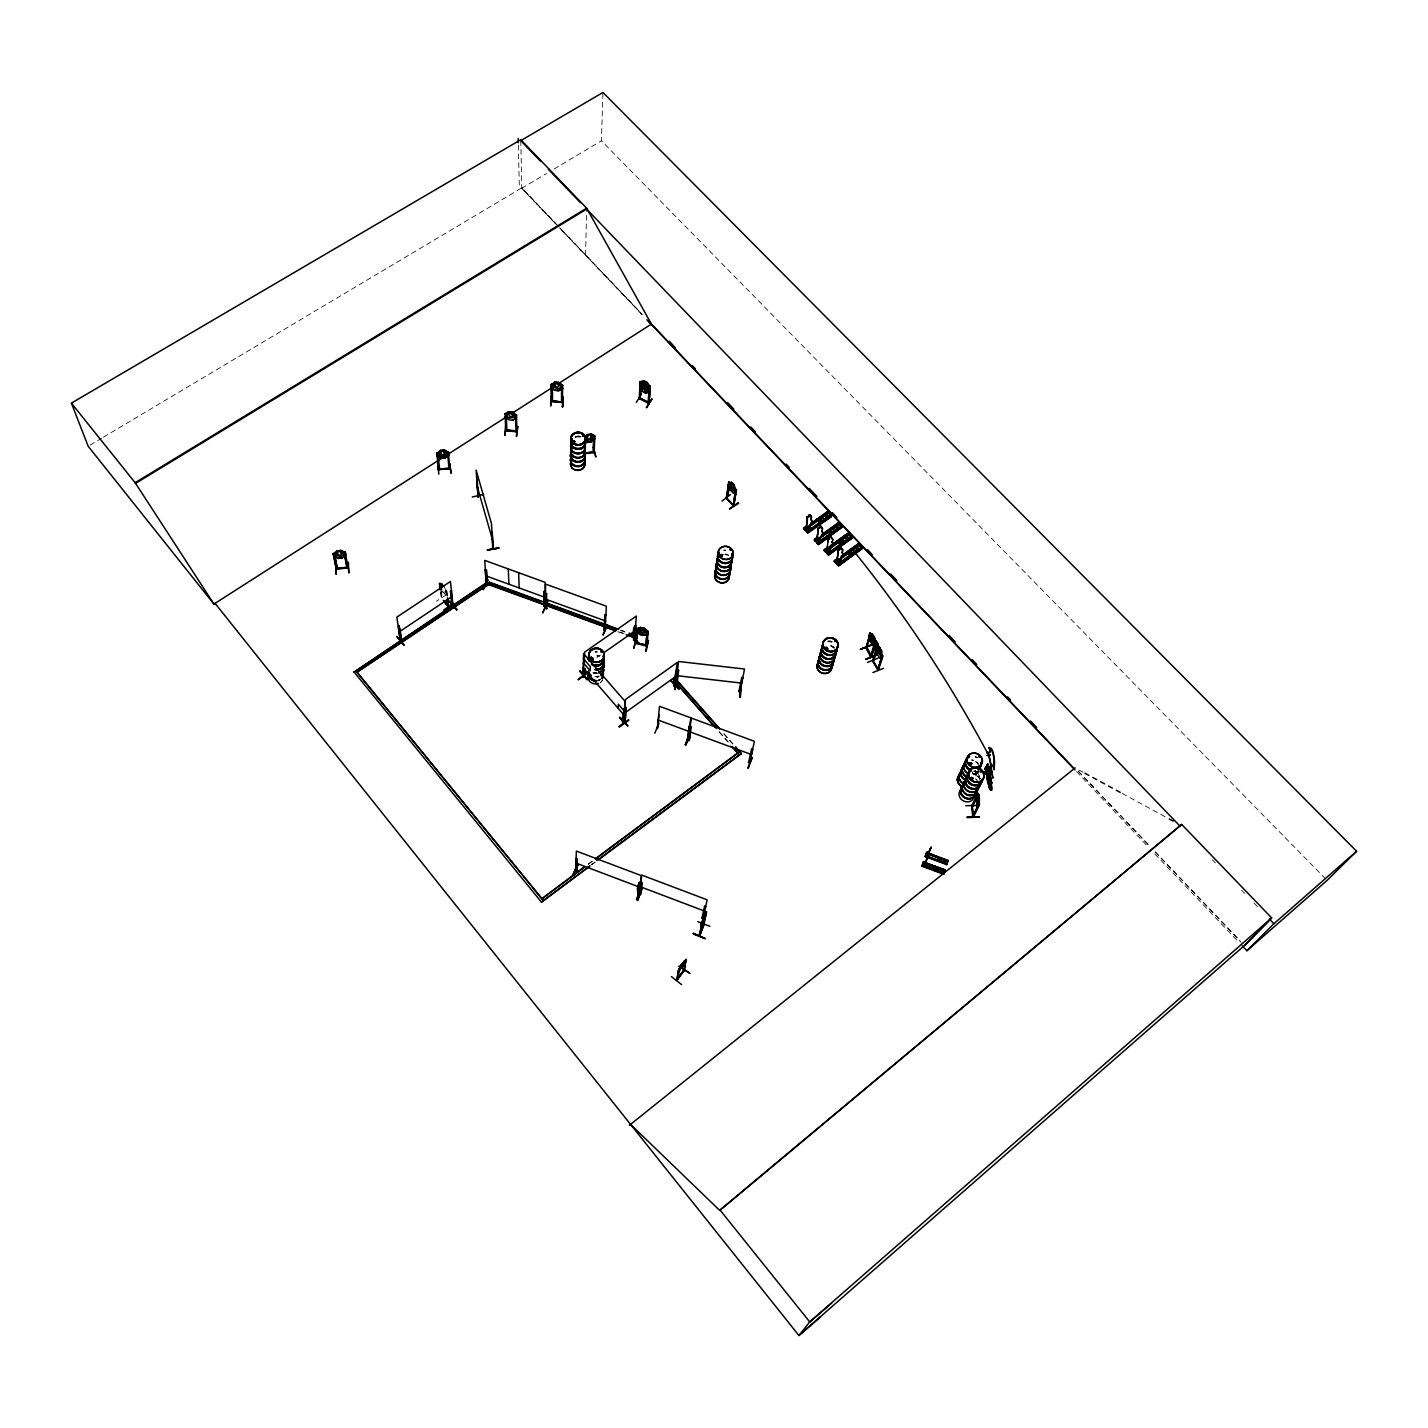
<?xml version="1.0" encoding="UTF-8"?>
<svg xmlns="http://www.w3.org/2000/svg" width="1428" height="1428" viewBox="0 0 1428 1428"><rect width="100%" height="100%" fill="white"/><g stroke="black" fill="none" stroke-linecap="round" stroke-linejoin="round"><path stroke-width="0.75" stroke-dasharray="5 3.75" d="M585.569 255.219L586.622 209.095M1325.559 878.791L601.42 140.783L602.937 92.481M977.627 771.281L977.305 773.137L977.716 771.138M975.752 775.975L977.27 772.798L976.484 774.815M601.706 681.531L602.687 679.942M976.556 772.976L978.073 771.495M600.295 682.834L601.688 681.531M588.247 864.029L593.602 860.049M588.229 864.386L593.584 860.424M591.567 864.547L595.119 861.887M591.549 864.904L595.101 862.262M596.868 657.612L600.51 655.041M447.553 595.94L446.072 591.281M447.214 596.172L447.125 591.674M446.875 591.995L444.09 586.819M444.947 593.923C436.433 587.14 451.551 597.243 444.786 593.887M90.089 445.143L101.531 438.307M103.441 437.164L521.845 187.836L558.259 226.124M558.259 226.499L521.845 188.21L546.478 173.538M554.046 169.022L601.42 140.783M976.752 772.887L973.075 774.387A7.89 7.051 25.4 0 0 977.805 771.673M598.671 680.353L600.438 679.425L598.671 680.371A7.729 6.979 2.2 0 0 600.42 679.425M597.082 673.284L593.048 672.981M593.102 672.749A7.675 6.926 2.2 0 0 597.065 673.213A7.658 6.908 2.2 0 1 593.12 672.749L597.082 673.266A7.693 6.926 2.2 0 1 593.102 672.606A7.675 6.908 2.2 0 0 597.065 672.945M444.251 591.96L445.661 592.388L445.482 590.585M620.752 630.051L624.928 631.587M620.716 630.498L624.893 632.033M619.895 631.997L624.072 633.514M617.771 631.676L624.036 633.961M1079.086 770.067L1083.013 772.191M1122.212 793.45L1165.319 816.834M446.143 594.941L436.433 601.259M1212.336 859.763L1215.406 862.958M1241.557 890.162L1244.627 893.357M1253.873 902.96L1258.479 907.744M555.135 223.232L519.292 185.711L518.328 144.906M561.24 229.64L642.243 314.481L559.776 227.73M1078.247 771.156L1149.112 845.376M1155.27 851.82L1239.986 940.552M1078.247 771.156L1148.969 845.501M1155.109 851.963L1241.2 942.444M559.776 228.105L642.35 314.928M1076.587 771.602L1148.719 847.447M1154.841 853.908L1239.236 942.659M723.96 733.617L734.117 745.113M723.889 734.028L732.582 743.881M719.23 731.671L730.833 744.827M719.159 732.082L727.852 741.935M446.768 591.906L445.964 590.96L446.553 595.405M977.163 762.427L978.376 764.087A8.015 7.14 25.4 0 0 971.7 759.696M978.823 776.993L980.054 778.671A8.032 7.194 26 0 0 977.234 775.672A7.908 7.086 26 0 1 980.019 778.51M975.163 770.638L976.127 774.44M979.09 775.6L979.911 779.367M978.608 773.744L979.43 777.51M440.931 591.888L441.627 598.314M440.592 592.12L441.288 598.546M441.359 590.514L442.269 599.082M441.02 590.746L441.698 597.172M446.464 590.906L446.893 595.173M520.792 140.64L521.845 188.21M830.953 645.527A7.64 6.783 15.3 0 1 834.202 647.669A7.747 6.89 15.3 0 0 830.918 645.67M828.044 641.226A7.783 6.908 15.2 0 1 832.024 641.69M828.133 641.101A7.658 6.801 15.2 0 1 832.042 641.547M830.757 646.188A7.64 6.783 15.3 0 1 834.023 648.33M830.864 645.867A7.747 6.89 15.3 0 1 834.166 648.044M827.937 641.779A7.658 6.801 15.2 0 1 831.864 642.225M827.99 641.44A7.783 6.908 15.2 0 1 831.971 641.886M973.253 774.422A8.032 7.194 26 0 1 975.288 774.904M977.145 775.85A8.032 7.194 26 0 1 979.929 778.849M975.378 774.726A8.032 7.194 26 0 0 973.343 774.244A8.015 7.14 25.4 0 0 978.091 771.352M975.431 774.619A7.908 7.086 26 0 0 973.432 774.154A7.908 7.086 25.6 0 0 972.236 772.726M977.002 771.352A8.068 7.211 26 0 1 978.876 772.298M977.002 776.136A7.925 7.086 26 0 1 979.733 779.099M972.843 771.209A7.943 7.104 26 0 1 978.715 772.602M971.504 760.196A7.89 7.051 25.4 0 1 973.503 760.66M975.342 761.588A7.89 7.051 25.4 0 1 978.073 764.515M975.342 756.751A8.032 7.176 25.3 0 1 977.216 757.697M976.449 774.529A7.89 7.033 25.4 0 0 977.609 771.066A7.872 7.033 25.4 0 1 976.377 774.672A7.872 7.033 25.4 0 0 977.484 771.334M975.217 757.054A7.925 7.069 25.3 0 1 977.055 757.982M975.431 756.572A8.032 7.176 25.3 0 1 977.305 757.518M974.913 771.084A7.836 6.997 25.5 0 1 975.806 774.761M975.092 770.834A7.943 7.104 25.5 0 1 976.02 774.565M977.359 771.513A7.854 7.015 25.4 0 1 976.199 774.958M975.199 770.495A7.836 7.015 25.5 0 1 976.092 774.172M725.138 553.975A7.461 6.533 8.8 0 1 728.762 555.26M723.764 550.066A7.604 6.658 8.8 0 1 725.745 550.066M725.085 554.332A7.586 6.64 8.8 0 1 728.744 555.635M725.031 554.671A7.461 6.533 8.8 0 1 726.923 555.117M723.746 550.423A7.497 6.551 8.8 0 1 725.692 550.423M595.173 651.65A7.854 7.051 2.3 0 1 597.207 651.65A7.854 7.051 2.3 0 0 595.155 651.864M597.011 656.166A7.693 6.926 2.3 0 1 598.957 656.63M597.029 655.827A7.818 7.033 2.3 0 1 599.01 656.291M595.173 652.203A7.729 6.944 2.3 0 1 597.19 652.203M598.814 676.64A7.658 6.89 2.2 0 1 596.886 677.104M600.385 678.925A7.622 6.872 2.2 0 1 598.671 679.835M598.885 676.301A7.765 6.997 2.2 0 1 596.922 676.783M598.85 675.979A7.658 6.908 2.2 0 1 594.923 676.479M600.349 679.567A7.622 6.872 2.2 0 1 598.635 680.478M600.438 679.228A7.729 6.979 2.2 0 1 598.707 680.139M602.545 679.71A7.586 6.854 2.1 0 1 600.188 682.548M575.198 436.772A7.443 6.337 2.3 0 1 580.875 436.789M575.234 437.379A7.318 6.23 2.3 0 1 580.821 437.396M575.181 437.022A7.443 6.337 2.3 0 1 580.875 437.039M598.867 676.515L596.922 676.997A7.765 6.997 2.2 0 0 598.867 676.497M977.198 780.384L975.681 778.885A7.908 7.086 26.1 0 1 977.18 780.295M973.521 774.172L972.325 772.512A7.908 7.086 25.6 0 1 973.503 774.172M978.965 772.12A8.068 7.211 26 0 0 977.091 771.174A7.961 7.122 25.9 0 1 979.019 771.995M598.975 655.97A7.693 6.926 2.3 0 0 597.029 655.506A7.818 7.033 2.3 0 1 599.01 656.095M580.839 436.629A7.336 6.23 2.3 0 0 575.252 436.593A7.336 6.247 2.3 0 1 580.857 436.611"/><path stroke-width="1.5" d="M877.488 646.42L875.81 645.385L874.953 641.636L875.364 645.135L873.793 644.974L875.56 646.009L876.417 649.883L875.989 646.277L878.113 647.187L877.238 646.438M872.633 642.064L875.56 651.079L878.238 652.132L878.97 649.883C878.006 634.282 870.794 646.473 873.543 636.817L873.079 635.656M561.543 402.464L561.579 385.167L562.614 385.257L562.453 402.446L562.4 401.393L561.472 402.393M674.819 685.333L676.301 671.035L673.605 685.672L674.873 684.94M881.933 658.683L879.237 657.487L877.399 654.185L876.31 648.58L877.131 643.421M878.97 649.883L880.112 648.919L880.719 650.026L880.362 654.078L878.577 650.757M633.621 639.958C636.442 641.6 631.087 631.64 634.746 625.66L635.871 625.357L633.764 640.476M649.294 386.345L650.329 386.363L649.151 403.214L647.901 402.41L649.204 402.553M927.468 853.783L926.201 853.73L926.879 853.016C925.165 858.567 926.219 849.089 929.092 852.927L927.593 857.103M623.947 720.712C625.571 725.835 627.195 703.486 625.178 708.109C623.59 715.642 626.392 722.746 623.893 721.194M639.084 398.573L648.955 403.499L649.044 402.428L640.404 398.412M639.137 398.019L640.387 398.84M641.208 382.329L640.083 399.144L639.333 397.68M923.505 863.422L944.747 870.652L923.416 862.101L922.006 866.189L943.569 874.204L945.015 870.009L923.452 861.923L922.649 864.404L923.63 862.512L923.059 863.565L944.586 871.134L944.979 869.955L923.291 862.423L923.666 861.602L925.844 862.405L924.684 865.814M214.039 604.187L88.179 446.268L71.4 403.124L520.774 139.712L586.64 208.185L651.418 324.085L557.777 384.007M587.711 672.731L578.251 679.639L587.372 672.374M580.089 670.696L587.658 679.335M575.823 870.295L576.912 871.062L577.305 858.835L576.216 858.424L575.591 870.58L576.412 851.088L641.315 875.614L639.191 894.231L640.708 893.642M584.98 674.409L584.32 674.873M575.805 870.723L577.073 870.669L575.752 870.259M583.963 676.836L582.91 676.604L583.606 653.613L625.036 701.326L623.465 723.353L622.644 722.032L623.84 722.639M583.463 669.893L583.963 676.943M584.052 663.163L583.695 662.128L583.57 677.318M594.762 438.682L590.835 441.859L587.069 442.377L590.889 441.912L591.121 434.041L587.211 434.469L584.695 436.593M578.019 864.779L572.646 875.757L578.037 864.529M583.695 677.318L584.195 668.732M584.248 662.449L584.552 652.203L636.317 616.075L634.532 639.441M584.32 669.036L584.016 675.426M585.177 668.411L585.105 674.23M594.298 452.444L593.031 452.605L593.691 436.147C597.654 436.647 586.837 431.47 592.852 436.45L592.798 438.432L587.765 440.663L585.266 439.449L587.283 434.63L587.015 442.341M591.103 433.933L594.851 436.04L594.155 452.498L593.994 451.444L593.031 452.605M987.908 767.746L984.785 773.655L988.283 766.283M805.731 528.824L807.016 528.824M806.017 529.288L805.767 529.163M807.231 527.789L806.142 528.806M809.712 514.526L808.712 516.936A3.909 1.571 54.9 0 0 807.302 519.56L806.142 527.557L808.676 530.252L810.908 523.38A3.909 1.571 54.9 0 0 811.086 519.774L811.497 516.99L809.533 514.651M809.283 514.615L808.516 517.061A3.909 1.571 54.9 0 0 807.48 519.435L806.338 527.432L808.873 530.127L811.086 523.255A3.909 1.571 54.9 0 0 811.265 519.649L811.3 516.008M607.453 624.804L603.08 634.746M603.865 629.766L605.151 629.248M604.99 630.159L603.99 629.802L604.847 614.879L605.883 615.236L604.847 614.879M604.08 629.891L604.33 628.873M978.341 793.504L972.236 807.088L971.915 805.356M972.272 806.052L973.271 817.369L979.43 804.981L978.769 804.053M817.512 540.302L816.852 540.605M817.012 540.819L817.958 539.106M841.663 527.218L841.199 526.414L817.209 543.086L818.53 544.514L841.967 527.021L838.147 523.005L821.76 534.947A3.927 1.589 54.7 0 0 821.868 531.198L822.51 528.306M827.365 549.976L828.276 550.316L826.544 550.548M452.837 605.061L452.069 606.614L450.445 591.353L451.337 590.764L452.337 606.561M451.891 605.561L452.979 605.418M828.258 550.351L826.866 551.333L826.366 549.816L825.955 551.476M828.115 550.405L827.722 549.566L826.919 551.101M831.631 545.335A3.927 1.589 54.6 0 0 831.864 541.765C835.755 539.266 828.401 536.018 830.828 536.66M636.352 402.41L641.422 394.074M641.208 382.097L640.262 381.865L639.78 387.166L642.903 391.558L646.206 393.271L642.85 391.593L639.726 387.256L640.03 384.4L643.475 383.436L644.831 381.615M837.361 561.775L838.432 561.079M984.963 773.708L988.551 765.747L988.997 767.639L985.802 773.619L985.82 772.566M618.074 708.234L618.342 704.236L623.733 710.448M639.208 398.662L640.208 381.687L643.778 380.74L647.134 382.329L650.204 386.792C650.686 393.896 640.422 388.898 640.03 384.4M648.901 402.928L639.583 397.698M641.011 388.255L640.03 399.09M628.838 720.265L619.27 727.173M401.5 639.994L400.429 640.137M400.34 640.851L396.823 617.164L450.427 581.499L452.979 605.472M644.778 381.722L646.741 386.31L644.456 386.256L643.475 383.436L640.137 384.418M623.108 722.175C619.895 722.336 626.196 707.11 623.697 708.931M646.277 407.462L651.918 399.251M624.036 708.681L623.822 723.068L625.553 699.381L677.39 662.378L673.713 685.601M648.044 403.089L649.437 385.917M630.873 635.353L638.602 643.707M625.018 721.086L623.982 720.747M630.944 635.228L638.994 643.475L632.622 636.388M648.847 403.535L650.329 386.363M625.785 707.163L624.571 720.712M634.389 639.512L633.55 639.566M633.8 647.991L636.585 637.78M636.602 628.499L635.21 643.243L636.602 628.499L637.673 628.766L636.388 643.528M636.424 643.011L636.513 643.082M636.602 638.084L637.441 636.138L629.105 633.104M637.441 636.138L631.158 634.3M739.9 697.114L740.757 685.904L739.722 697.132M741.703 677.497L742.774 677.997L741.703 677.497L738.883 691.759L740.329 690.974M740.382 697.185L741.31 686.225M738.99 690.831L740.186 691.848L744.488 669.018L678.603 661.485L675.569 684.476C677.122 685.529 677.532 680.46 678.621 670.267L677.461 670.535L678.621 670.267M647.17 631.354C648.74 629.266 644.742 642.368 645.795 645.938L645.777 645.331M645.474 651.132L648.49 640.422L646.116 651.257M646.884 646.081L648.205 631.319M977.198 796.878L977.93 804.553L979.126 795.235M687.582 739.829L689.099 725.924M687.029 739.686L687.725 738.829M675.033 689.456L675.551 678.728M674.944 689.67L676.176 678.532M675.819 684.548L675.837 683.566M657.683 727.798L657.665 727.994M976.913 795.432L976.645 805.16M976.895 795.325L976.306 801.215M977.948 795.378L979.269 795.235L979.43 804.981M654.756 733.242L659.093 723.086M641.565 888.591L637.62 900.408L642.154 889.037M637.138 899.301L641.672 887.966L636.959 900.158M638.066 894.339C641.19 895.356 634.175 892.232 639.405 882.361L640.494 882.772M640.458 894.535L641.993 882.629L640.333 883.164L638.976 894.66L637.959 894.231L639.405 882.361M703.718 917.918L702.005 917.829L703.29 918.382L707.092 899.801L641.725 875.078L639.512 894.267L638.334 893.357M659.093 714.857L657.326 728.708L659.504 706.289L690.849 717.838L687.475 739.9L687.296 738.74M641.993 882.629L640.512 894.499L639.458 894.16M558.901 382.508L560.668 387.559L558.187 388.934L553.171 386.845L555.01 382.151L558.901 382.508L562.721 385.578L558.848 382.579L554.992 382.258M551.172 387.327C554.082 391.004 559.294 391.95 562.686 388.398M806.695 528.342L807.605 528.021L806.392 529.395M552.511 400.911L552.404 384.31L551.279 384.65L555.046 382.329M551.369 384.221L551.476 401.518L551.333 384.543L552.404 384.31M551.279 396.377L550.69 406.016L551.226 396.431M551.476 401.482L562.614 402.125M556.295 382.793L558.83 385.346L557.545 387.47L555.064 386.185L556.313 382.686M671.017 680.62L678.782 689.26M719.605 728.691L674.623 677.782L672.802 679.085L714.803 727.155M676.569 671.339L674.105 685.868M676.658 684.708L676.997 683.673M972.29 806.856L978.43 794.557M973.253 817.155L972.129 805.928M515.544 414.977L516.49 414.816L515.401 415.066L516.026 431.738M516.579 415.262L512.581 412.174M516.543 417.779L512.848 420.046M515.829 430.738L515.954 431.72L517.097 430.845M517.061 431.185L516.865 430.774M517.704 426.436L516.472 436.468L517.775 426.454M511.278 412.513L510.01 412.389L508.868 414.566L510.171 416.887L512.706 416.083L511.295 412.406M508.707 411.746L507.011 416.387L509.617 418.208L514.598 417.101L512.634 412.121L508.707 411.746L505.137 413.763L506.19 413.87L506.904 430.845L505.69 429.739M512.884 420.225L508.975 419.85L505.155 416.726M505.655 425.633L504.976 435.058M504.852 435.344L506.262 425.365M926.433 853.569L947.924 861.298L926.415 853.337M688.117 739.186C691.081 739.061 685.44 741.828 685.547 744.613M685.547 744.845L687.332 739.615M722.015 501.049L730.493 494.516M688.1 740.222L691.366 718.106L754.412 741.31L749.718 762.855L748.433 762.445L749.754 761.82M691.045 727.138C689.902 723.782 690.759 738.633 688.903 740.507L688.117 740.168M689.188 740.489L691.206 726.763M728.655 482.2L726.352 498.336L733.706 506.083L736.437 490L735.313 489.518M729.244 482.807L726.299 498.104M729.137 486.805C728.869 495.73 725.335 497.836 727.173 498.586M703.736 925.344L700.113 934.769L703.129 918.936M820.529 525.95L819.297 528.467A3.927 1.589 54.7 0 0 818.048 530.948L816.834 538.891L819.369 541.587L821.85 534.661A3.927 1.589 54.7 0 0 822.064 531.055L821.868 531.198M822.564 528.967L820.832 526.093L819.494 528.342A3.927 1.589 54.7 0 0 818.226 530.823L817.012 538.767L819.547 541.462M738.347 502.602L729.422 509.028L738.669 503.281M736.116 490.215L735.349 489.304L733.599 506.065L736.437 490M733.26 505.066L735.759 489.269M828.186 541.355L827.99 541.48A3.927 1.589 54.6 0 1 829.275 539.034L829.472 538.891A3.927 1.589 54.6 0 0 828.186 541.355L826.705 549.369L829.257 552.083L831.828 545.21A3.927 1.589 54.6 0 0 832.042 541.623L831.864 541.765M671.374 976.591L681.602 984.606M978.769 756.322L979.876 756.465M980.286 771.459L981.536 771.763M970.219 764.462L971.397 764.194M971.165 763.712L970.808 764.819M971.343 778.92L970.879 777.796M971.593 779.402L972.718 778.224L971.754 778.974M973.057 778.563L972.182 779.617L970.933 778.849M679.068 966.345L689.974 973.414L679.068 966.22M679.014 968.72L677.675 979.644M684.458 970.147L676.961 980.376L679.103 968.595M969.041 763.641C970.397 761.178 968.702 765.586 970.951 764.034M679.567 969.094L677.283 979.072M937.893 858.621L939.196 859.763M935.554 867.671L936.143 869.241M686.136 959.562L682.905 966.328L677.979 971.451L681.174 964.685L686.029 959.473L683.887 971.343M683.619 971.468L686.029 959.473M684.387 970.522L685.94 959.598M739.936 691.884L740.204 690.956M966.881 817.476L979.269 817.137L966.97 817.262M697.846 921.649L709.859 926.29M927.415 857.103L927.111 858.656M928.753 852.819L930.378 849.089M926.344 860.852L925.612 862.923M704.557 906.334L705.664 906.744L704.557 906.334L702.005 917.901M701.309 923.845L704.95 914.937L701.273 924.63M702.29 917.651C703.451 915.687 703.397 919.846 703.361 917.329M700.166 934.09L702.29 923.666L699.595 935.768L704.058 924.13M702.522 922.417L701.88 924.077L703.272 918.989M700.969 926.236C712.054 895.035 703.254 923.077 703.433 924.327M733.028 504.852L726.977 498.907L729.065 482.129M703.129 924.933L705.843 913.152L705.86 914.366M703.968 924.523L706.253 913.313M739.454 755.091L732.296 746.469M726.441 497.676L733.689 505.512M598.671 859.62L741.293 753.734L735.581 746.755M985.855 773.44L988.497 767.05M749.539 762.838L752.627 749.414L751.556 749.022L748.611 762.588L748.665 761.552M748.361 768.175L752.003 757.411M828.401 513.295L804.785 529.931L804.053 527.592L806.766 526.218L804.178 528.717L807.373 532.109L830.757 515.722L807.284 532.537L831.274 515.776L827.472 511.777L810.818 523.523M804.178 528.717L806.766 526.218M851.606 553.457C852.48 550.726 847.447 552.029 849.66 553.939M835.576 640.904L834.684 641.529M834.612 641.261L835.773 641.118M947.906 861.334L926.915 852.123M805.785 527.967L805.196 529.788L805.785 527.967L806.57 530.877M825.384 647.58L825.705 648.58L826.883 647.776M826.491 648.473L824.991 647.652M827.187 647.634L826.598 648.58M827.24 648.116L826.634 649.044M943.979 873.079L922.452 864.904L922.149 865.814L943.73 873.793L944.015 872.901L943.587 874.168M944.997 869.92L923.398 862.119M838.95 542.176L839.432 541.266M841.324 543.015L841.556 542.015M584.034 676.729L582.945 675.944M809.783 530.413L810.033 530.93M829.186 531.287L829.204 532.305M831.578 532.305L831.364 531.038M838.986 524.433L815.227 540.873L814.728 538.927L817.441 537.535L814.835 540.034L818.315 543.979L814.121 539.855L818.119 537.356M814.835 540.034L814.728 538.927M821.064 516.454L824.902 520.274M815.87 541.123L816.263 539.463L817.244 542.212L816.477 539.32L816.084 540.98M816.905 538.213L817.137 537.231M823.456 514.776L827.294 518.578M827.472 511.777L831.489 516.49L807.82 533.126M820.475 541.747L820.725 542.265M979.358 798.163L978.055 802.036L977.68 798.198L979.233 796.878M831.471 516.49L807.284 532.573L831.274 515.776M827.115 548.798L827.026 547.709L824.616 549.423L824.795 551.208L848.875 534.84M492.714 548.191L491.5 523.719L476.113 470.062L478.13 496.998L476.774 480.004L477.434 480.808M493.338 548.691L492.178 532.341L492.892 548.816M831.739 527.717L835.594 531.537M827.026 547.709L830.364 552.243M829.275 539.034L829.989 536.821M827.544 551.065L827.133 552.707M834.13 526.022L837.986 529.842M925.647 855.604L947.175 863.547L946.8 864.636L925.29 856.604L925.701 855.426L925.273 856.693M477.773 495.57L478.094 496.587M731.1 549.726L729.94 550.012M730.172 549.477L731.082 549.584M722.479 556.152L721.64 555.153L721.622 556.617M837.861 558.901L834.416 561.24L837.165 558.455L837.254 559.562M841.61 538.124L845.483 541.98M836.897 559.437L837.165 558.455M840.806 547.388L839.521 549.869A3.945 1.589 54.4 0 0 838.379 552.154L836.844 560.133L839.414 562.864L841.86 556.17A3.945 1.589 54.4 0 0 842.109 552.6L842.681 550.244L841.27 547.888M841.11 547.531L839.7 549.726A3.945 1.589 54.4 0 0 838.2 552.297L837.022 560.008L839.593 562.721L842.038 556.028A3.945 1.589 54.4 0 0 842.306 552.475L842.788 549.744L840.931 547.656M837.486 561.989L837.058 563.632L837.701 561.847L836.522 560.597L835.88 562.382L836.308 560.74L837.701 561.847M844.002 536.428L847.875 540.266M852.052 538.142L828.383 554.974L852.07 538.142L848.036 533.394L824.527 550.922M840.503 563.007L840.753 563.524M851.516 537.606L851.088 536.982M851.731 548.816L855.64 552.69M854.122 547.102L858.032 550.958M448.16 606.757L448.16 605.829M636.317 628.802L648.205 631.765L644.492 628.391L640.458 627.428L638.209 631.176L640.69 633.157L645.956 633.015L646.116 631.283L644.385 628.552L640.44 627.552M862.191 548.816L838.575 565.774L861.976 548.281L858.157 544.05L859.103 545.585L840.521 558.884M643.082 628.427L644.099 631.854L642.707 632.425L640.226 630.926L641.779 628.106M644.492 628.391L648.205 631.765M643.849 635.424L639.94 634.318L636.263 631.14M602.116 651.614L601.099 652.346M602.134 652.078L601.081 651.364M633.782 648.294L636.727 637.566M635.442 643.368L636.424 642.564M927.932 856.836L927.218 858.353M592.192 659.129L591.085 658.147M591.763 659.29L591.335 657.826M927.432 857.71L927.111 858.139M702.772 920.685L703.486 917.936M582.606 436.183L583.499 435.415L582.41 435.951M574.948 441.609L573.735 442.216L573.181 441.109M574.11 442.091L574.877 441.377M860.424 649.294L871.187 644.992L860.548 649.151M874.775 645.492L872.115 644.349L870.295 641.065L869.206 635.46C868.956 630.997 872.044 635.299 870.098 633.282M866.189 648.526L870.027 633.122C879.416 636.852 873.9 650.882 870.777 657.183C872.205 657.237 865.975 644.099 866.243 647.991M866.028 647.295L870.473 633.122M865.957 648.366L870.58 634.139M870.33 636.067L866.707 647.884M704.058 917.651L702.612 921.453M876.542 654.916L865.921 659.147M867.456 662.467L878.059 658.112M879.362 657.558L881.879 658.558L881.594 650.793L881.022 656.398L874.65 646.795L874.418 637.584M870.402 656.362L875.007 642.297M874.668 644.082L870.937 657.362L865.707 647.062L871.312 657.219M871.276 657.076L873.847 649.026M703.504 920.328L705.361 914.67M876.31 650.311L873.204 660.468M873.151 660.486L873.204 661.557L876.792 651.222M877.452 649.811L877.827 644.242L875.917 640.869M872.901 672.517L883.575 668.304M877.988 670.428L882.004 655.202L882.968 656.184L878.309 670.178L872.829 660.164M882.468 655.256L877.845 669.179M878.095 668.857L877.881 670.41M930.949 847.464L930.485 848.785M923.095 863.351L923.434 862.441L922.845 864.476M948.21 860.495L946.782 864.672M940.106 872.329L941.302 868.742M943.319 862.815L944.515 859.245M946.032 859.674L944.783 863.351M938.267 856.8L937.018 860.477M935.983 870.794L937.179 867.207M940.445 857.603L939.196 861.28M925.522 862.155L923.934 865.386L926.879 858.728M927.343 855.943L931.252 847.018L930.199 849.499M925.415 856.282L926.683 852.623L948.192 860.424L947.781 861.673M926.094 854.979L926.683 852.944L947.96 861.138M693.383 933.234L705.182 938.589L693.348 933.43M705.2 938.553L693.133 934.001M922.024 866.153L922.452 864.922M926.272 853.694L926.504 853.016M630.569 1124.389L719.694 1210.391L1181.688 824.438L1271.688 917.936L1244.27 945.675L798.93 1335.519L215.075 603.348L213.95 604.062L135.142 482.7L71.4 403.124M701.398 923.898L705.646 912.189L701.88 924.112M701.862 923.505L699.167 935.608L700.148 934.215M747.719 767.978L752.467 757.608M928.182 853.498L930.378 848.625M925.951 861.387L927.093 859.12M751.556 749.022L752.485 749.789M338.186 551.137L337.526 554.599L340.346 555.26L341.506 554.135L339.525 550.994M636.513 899.283L638.78 893.625L637.12 899.533M688.724 737.973L689.795 734.403M403.981 645.295L396.788 636.424L403.999 644.992M685.261 744.845L687.386 739.597M685.743 745.023L690.117 734.313M685.511 744.898L687.653 739.311M685.833 745.005L690.01 734.51M577.305 858.835L576.037 858.817M577.43 864.511L572.717 875.739L577.912 864.69M576.805 870.598L575.77 869.759M603.098 635.014L607.453 625.018M929.182 852.373L927.183 855.89M924.095 865.439L925.915 861.923M440.752 453.176L441.787 450.802L444.608 452.801L443.501 455.086L440.859 454.318M547.674 601.438L542.676 613.005L547.709 601.688M545.621 607.56L546.71 608.881L545.746 608.149M546.638 593.673L545.46 593.655L546.638 593.673L546.585 608.31M545.442 606.454L544.05 606.364L545.425 605.936M545.121 606.793L544.461 606.043M544.05 606.364C543.3 584.944 546.192 587.908 544.996 606.829M681.21 964.668L679.407 969.237L684.44 962.543L683.726 961.294M545.193 590.978L545.121 582.338L484.77 560.401L486.252 585.391L485.377 569.808L486.395 570.165L487.448 585.301L486.073 585.266M922.167 865.796L943.854 873.4M927.272 857.639L927.932 856.3M487.448 585.301L486.038 584.659L487.18 585.605L486.395 570.165M487.894 579.911L483.217 589.71L487.858 579.929M486.27 585.337L487.323 585.212M615.718 630.462L488.34 584.016L357.143 672.07L488.376 584.48L489.251 582.124L618.663 629.302M615.682 630.908L488.376 584.48L489.251 582.124M442.591 585.194L442.037 587.461M347.004 567.023L348.325 567.826L347.075 566.934M347.914 566.898L348.075 567.969L345.219 552.118L344.112 552.243L347.147 567.523M934.983 866.385L933.787 869.991M965.81 805.678L978.162 805.553M348.2 567.844L336.437 569.29L336.401 568.165M336.348 568.683L348.271 567.469M985.891 769.87C982.393 769.692 989.943 762.374 987.087 764.64L991.71 783.312L987.837 764.087M984.981 768.907L987.855 764.141L991.3 783.365M987.64 765.283L985.499 769.192L987.748 765.408M942.337 858.424L941.141 862.012M985.695 772.584L988.622 766.693M939.124 867.938L937.928 871.526M992.567 777.849L990.729 764.408M971.593 806.052L977.894 793.325M991.318 767.925L988.854 755.18L991.05 764.73M988.462 774.208L990.3 777.564L988.462 774.208L987.516 775.85C984.731 778.76 993.781 796.288 988.836 787.078M987.783 782.241L988.479 774.369M942.766 869.295L941.57 872.883M991.353 773.012L983.481 773.673M991.46 772.905L983.392 773.869M449.82 468.259L438.325 469.098L449.981 468.277M437.825 453.247L439.681 469.562M943.712 873.793L922.256 865.457M973.146 816.138L979.322 803.928M972.682 817.155L978.84 803.696L972.771 817.405L971.808 805.606M991.032 783.151L988.872 777.653L988.462 782.58M980.286 771.138L980.875 771.066M980.929 772.012L980.786 770.995M989.176 787.56L985.32 768.389L988.89 782.937M991.068 788.542C985.748 762.659 993.959 807.712 991.21 782.33M989.247 786.203L990.693 790.202L991.639 788.756L991.014 783.044M702.165 924.291L700.916 926.379L701.88 924.719M447.553 606.097L447 599.653M448.66 606.132L448.053 605.329M705.807 913.081L704.95 914.937M588.497 434.701L587.194 438.378L588.39 439.235L590.96 437.861M825.42 647.812L827.008 647.402M818.655 519.756L819.261 521.631M720.694 555.385L720.765 556.402M448.463 452.444L444.411 450.034L440.413 450.534L438.985 455.318L441.716 456.621L446.696 454.586L444.358 450.123L448.588 452.408L447.357 452.087L448.82 455.014L445.054 457.817L441.163 458.263L436.986 456.139L436.861 453.533M601.884 652.239L601.456 651.364M591.96 659.272L592.531 657.969M582.642 436.075L583.106 435.504M646.813 407.694L651.864 398.93M649.829 389.541L646.42 390.415M649.686 392.093L646.17 393.182M647.009 382.454L648.294 387.952L646.009 388.47L641.743 384.703L643.742 380.633M645.617 385.06L644.581 384.418L643.35 386.203L644.26 388.952M646.741 385.257L650.008 389.487L646.813 385.167L643.421 383.525L641.707 385.382L641.565 387.399L645.813 391.165L648.098 390.647L646.813 385.167M683.887 969.844L676.479 980.09L683.941 970.201M679.192 968.827L676.551 979.733M685.708 960.901L686.404 959.973M1181.688 824.438L719.694 1210.391M336.276 568.29L337.49 568.148M333.295 553.975L334.384 553.368L337.401 569.201L336.348 569.272L333.152 553.85M1271.688 917.936L809.73 1321.917L798.93 1335.519L820.35 1317.027M449.677 467.652C446.821 469.419 451.444 467.616 449.784 468.687L448.41 451.98M448.785 467.759L448.981 468.759L447.535 452.319M449.874 468.67L438.432 469.723L439.556 469.562M551.44 400.447L552.315 400.518M505.673 430.381L516.811 431.256M673.677 685.065L674.712 684.405M673.945 685.458L674.891 684.833M934.912 867.778L935.001 869.259M971.236 764.355L969.166 763.873M987.658 764.551L991.71 783.312M985.213 768.496L989.586 787.506M441.77 583.963C435.79 583.499 444.304 583.07 440.734 584.998L440.913 586.801M1244.591 945.39L1268.082 921.631M1242.306 945.889L1246.912 950.727L1273.865 923.755L1356.6 851.249L602.937 92.481L520.792 140.64L540.694 161.328M1356.6 851.249L1327.112 880.38L1246.912 950.727M831.471 532.412L830.275 533.001M820.779 521.131L818.994 521.327M820.529 521.488L820.975 520.292M587.158 679.942L579.625 671.267M619.93 717.249L627.731 725.799M720.64 555.189L720.658 556.831M592.317 659.147L592.549 658.165M592.763 659.165L590.978 659.165M809.408 1322.328L831.685 1303.104M574.252 440.841L572.682 441.859L574.484 442.394M817.851 539.159L817.584 540.23M703.29 918.382L702.237 917.99M333.152 553.975L336.812 550.976L335.669 555.599L341.292 556.438L343.63 554.689L340.864 550.44L345.415 552.457L345.897 555.028L342.238 557.884L338.204 558.419L342.309 557.955M561.597 401.982L552.547 400.75M562.418 402.482L551.369 401.411M516.829 431.809L516.49 414.816M436.736 453.515L440.484 450.48L444.358 450.231M505.905 429.757L505.851 430.845L516.954 431.774M448.82 454.907L445.143 457.995L441.163 458.37L436.986 456.032M629.409 1125.318L1075.177 767.925M680.353 969.773L678.068 971.326M826.83 550.905L827.58 550.244M605.115 630.212L606.347 606.186L545.55 584.088L545.478 608.506L546.656 607.882M584.677 866.671L541.908 898.765L584.677 867.028M595.387 858.728L738.008 752.931L595.369 859.103M589.782 865.868L541.444 902.103L589.764 866.225M596.904 860.566L741.382 753.324M872.954 635.71L871.437 637.602L873.222 640.886M545.228 606.311L544.371 605.508M670.928 680.728L679.139 689.01M628.481 719.801L618.895 726.459M874.257 637.62L875.328 643.171L876.542 642.314M837.843 558.759L834.166 561.168L837.486 558.669M842.574 555.064L857.746 544.157L861.959 548.298L838.522 565.756L834.13 561.115M858.157 544.05L841.163 556.42L858.085 544.354M834.702 561.704L838.093 559.294M841.449 556.884L858.264 544.711M840.289 558.491L858.853 545.032L835.416 562.471M624.5 713.161L675.605 676.551M836.754 561.918L837.433 561.49M859.174 548.62L837.326 564.471L838.343 565.238L834.755 560.187M837.593 564.453L861.227 547.495L862.012 548.102L838.075 565.256M849.035 537.945L827.151 553.671L828.204 554.617L851.82 537.606L828.418 555.01M827.597 554.135L851.088 536.821M587.408 672.374L578.251 679.639M634.425 638.976L633.961 639.905M634.817 639.798L633.532 639.815M832.578 539.552L830.989 537.035M827.74 548.173L824.01 550.369L827.633 547.745M831.257 545.157L847.625 533.501L851.802 537.624M824.081 550.44L848.036 533.394M831.114 545.764L847.661 533.59M846.679 535.482L825.241 551.672M824.831 551.226L848.964 534.911M826.455 550.905L827.133 550.673M830.382 548.138L847.286 536.125M585.159 660.343L584.552 661.271M817.762 537.267L814.424 540.016M821.493 534.822L838.147 523.005M814.71 540.48L818.369 537.91M821.975 535.321L838.325 523.737M820.404 536.892L838.843 523.987M837.183 525.736L815.406 541.23L837.272 525.807M839.021 527.628L817.227 543.122L841.342 526.878M817.548 543.283L841.199 526.414M818.565 544.514L841.931 527.2L838.111 523.362M818.048 543.997L841.967 527.021M808.444 530.591L830.239 515.205L831.257 516.097M806.624 531.859L830.525 515.329M827.865 512.759L804.571 529.556L803.482 528.556L806.249 526.896M811.086 523.648L827.437 511.974L809.676 525.504M811.229 523.951L827.615 512.491M828.169 512.741L804.25 529.395M806.945 529.199L805.571 528.128M807.07 532.341L830.203 515.169M604.169 652.489L635.139 630.783M732.796 492.624L735.831 492.839L732.796 492.624L730.279 490.018L728.262 484.752L730.279 490.018M728.548 482.271L731.582 482.45L729.565 485.609L732.635 490.625L734.492 490.875L734.099 485.074L736.116 490.375M733.064 484.592L732.243 483.717L731.1 485.02L732.403 488.858L733.403 488.787L733.171 484.52M456.639 609.952L449.392 601.545L456.603 609.649M399.108 625.607L401.518 640.583C399.072 619.306 396.788 622.715 400.59 641.136L400.857 641.083M398.466 626.517L399.376 625.91M451.587 591.049L450.445 591.353M399.09 631.979L451.908 596.654M447.428 598.296L448.374 606.9L443.697 600.42M443.662 610.042L453.39 603.241M488.376 584.48L486.966 582.856L353.966 672.213L486.948 582.392L488.34 584.016M440.181 584.195L440.788 588.604M439.913 585.891L439.467 583.481L440.359 589.978M213.95 604.062L505.334 417.565M510.956 413.977L552.154 387.613M646.723 646.081L635.335 643.278M635.478 642.85L647.027 645.153L645.688 645.902M551.154 384.614L555.064 382.222M504.923 414.174L508.761 411.835L512.616 412.228M135.142 482.7L586.64 208.185M135.428 483.485L586.622 209.095L1180.028 826.152M558.794 390.647L562.703 388.291M971.076 777.582L972.379 777.796M979.715 757.126L978.591 756.644M826.866 648.776L825.295 648.598M851.284 553.778L850.303 554.153M839.718 541.105L839.271 543.015L841.128 543.051M829.507 530.984L831.328 531.198M591.388 658.094L592.959 658.183M831.239 532.608L829.436 532.412M720.569 555.206L721.211 555.117A7.479 6.551 8.8 0 1 723.086 554.671M721.015 555.153L720.622 556.099L721.229 555.189M721.818 556.331L720.551 555.92M720.712 556.706L722.032 556.706M749.646 762.284L748.718 762.124M988.569 753.252C991.996 751.556 984.463 752.413 987.408 753.448M687.975 739.543L689.242 739.99M545.907 608.078L546.728 608.453M449.534 601.42L456.674 609.631M645.349 389.487L646.616 387.827L645.67 384.971M878.006 648.098L879.737 647.366M877.113 646.456L879.737 647.473L877.06 646.313L872.615 660.7L877.934 670.321L882.022 655.506M875.56 651.079L878.059 652.061M877.399 654.185L876.31 648.58M865.796 659.379L876.56 654.934L865.868 659.415M873.204 661.557L873.151 659.79M870.295 641.065L869.384 635.496M872.24 644.403L874.65 645.545M872.758 642.029L873.9 647.634M593.869 436.308L594.726 436.093M874.418 641.529L876.042 640.94M640.529 627.499L636.281 628.927L640.494 627.624M335.634 563.524L336.133 574.342L335.687 563.507M643.814 635.246L647.991 634.068L643.778 635.353M699.72 935.251L703.611 923.827M437.807 464.225L438.824 474.132M969.683 762.731L970.897 763.516M594.102 451.98L584.141 453.444M826.009 647.134L825.223 648.705M591.745 657.683L591.388 657.612A7.711 6.944 2.3 0 0 589.942 658.844M819.119 519.56L820.939 520.452M492.999 547.709L492.749 548.745M487.376 549.959L499.05 548.102L487.359 549.887M487.394 550.244L498.907 547.584M492.446 533.251L491.767 532.43M472.275 496.98L483.664 494.445M588.514 434.808L589.782 434.63L590.996 436.7M584.213 453.783L594.173 452.462M593.441 447.357L595.869 457.049L593.37 447.089M584.159 453.033L592.977 451.855M337.526 568.308L346.861 567.237M348.843 572.557L348.396 562.346M340.864 550.44L336.722 550.905M338.186 551.262L339.525 551.101M333.313 553.85L334.42 553.725M345.255 552.493L344.077 552.529L346.986 567.987M987.391 766.515L988.729 766.372M990.639 766.657L993.12 777.957M987.73 767.639L989.068 767.496L987.658 767.782M983.089 772.423L991.175 771.566L983.124 772.619M983.535 774.494L991.496 773.601M437.807 453.444L436.879 453.033L437.95 453.212M449.642 463.44L451.177 473.346L449.481 463.493M439.431 468.616L438.396 469.669L436.879 453.033M334.331 553.636L337.401 569.201M739.151 691.241L739.99 691.331M971.629 777.367L972.789 777.778M966.845 817.405L979.269 817.173M840.539 543.283L839.307 542.854M977.877 806.945L976.538 805.035M447.981 605.811L447.339 599.421M337.24 568.13L337.633 569.058M336.472 569.236L333.277 553.493M561.472 385.364L562.578 385.596M554.992 390.272L558.866 390.629M562.471 402.071L551.476 400.911M505.084 414.102L506.19 414.102M515.829 430.899L506.815 429.81M675.694 684.476L676.783 684.601M676.801 675.676L741.739 683.102M575.859 870.134L576.966 870.205M637.459 629.212L636.495 628.873M573.467 455.711L572.574 454.8M850.338 554.01L849.267 553.314M641.743 628.231L643.046 628.534M970.54 762.963L970.772 762.98M643.867 635.317L639.851 634.478L636.12 631.122M636.638 642.832L645.724 645.045M823.992 550.333L828.204 554.475L824.616 549.423M816.709 540.302L817.137 540.105M876.792 647.491L875.007 644.189M873.204 659.897L873.151 660.878M562.186 407.034L563.31 397.502M485.217 570.147L486.234 570.504M544.014 591.549L545.032 591.906M485.752 575.787L545.246 597.439M545.674 599.189L605.597 621.019M489.286 582.588L541.444 601.599M545.621 603.116L616.539 628.98M628.249 635.032L634.514 637.316M626.124 634.728L634.478 637.763M657.969 719.998L688.849 731.386M689.367 731.654L751.485 754.573M923.166 862.744L944.711 870.812M640.744 882.629L641.832 883.039M639.244 882.754L640.333 883.164M702.237 917.544L703.361 917.883M640.387 886.77L704.754 911.153M576.073 863.101L639.976 887.306M869.92 633.157L872.579 634.282L870.312 636.656L872.276 642.404L873.882 643.225M333.652 556.313L338.24 558.241L333.777 556.277M340.81 550.512L345.415 552.565M640.351 381.776L641.243 382.24M649.133 386.274L650.133 386.649M643.1 388.827L646.527 390.415M939.66 859.138L938.803 858.085L937.821 859.156M1084.977 773.244L1088.886 775.368M1092.813 777.492L1096.74 779.634M1100.649 781.759L1104.576 783.883M1108.485 786.007L1112.412 788.131M1116.321 790.255L1120.248 792.379M1169.246 818.958L1173.156 821.082M505.637 430.167L517.114 431.452M505.744 430.828L505.137 413.763M809.837 514.776L810.818 515.704M820.654 526.218L822.171 528.021M685.743 961.33L682.905 966.328M682.977 962.704L680.745 967.059L682.138 963.829M551.172 387.22L555.046 390.308M548.352 169.289L580.5 202.722M1269.26 918.954L1273.865 923.755M651.418 324.085L648.348 320.872L1074.231 768.692M669.268 341.256L675.426 347.718M692.33 365.497L695.4 368.727M727.691 402.678L733.849 409.14M750.753 426.918L755.376 431.756M786.114 464.082L789.202 467.313M809.176 488.322L816.87 496.409M832.238 512.581L836.862 517.418M867.617 549.744L872.222 554.599M890.679 573.985L896.82 580.446M949.102 635.406L955.243 641.868M972.165 659.647L976.77 664.502M1007.525 696.828L1010.596 700.059M1030.588 721.069L1036.746 727.53M646.955 319.783L1075.052 769.995M826.883 549.244L829.436 551.958M826.152 549.976L827.33 551.208M803.839 528.592L807.623 532.626M731.547 482.325L734.099 485.074L731.457 482.396M674.569 678.211L719.534 729.101M736.937 748.808L741.293 753.734M672.802 679.085L716.338 728.387M732.207 746.862L738.008 753.448M583.499 658.754L590.317 666.608L590.157 670.767L583.374 662.949M583.177 667.947L624 715.089M449.891 601.17L457.121 609.577M441.627 583.927L444.197 586.747M442.484 585.266L443.287 586.194M445.125 602.455L448.731 606.614L447.767 598.064M443.358 600.652L448.285 606.811M357.339 672.624L542.015 898.908M353.876 671.785L541.444 902.103M719.89 1209.855L809.73 1321.917M977.752 793.325L979.251 795.342M964.525 764.587L964.543 764.623A7.872 7.033 25.4 0 0 967.541 777.028M961.419 789.006L961.437 789.041A7.8 7.015 26.4 0 0 963.489 800.983A7.8 7.015 26.4 0 0 974.324 795.592M877.524 647.205L872.99 661.378L878.149 668.839M879.612 647.419L881.594 650.793M875.435 643.1L874.989 642.243M873.847 647.634L875.685 651.025M871.098 645.277L860.459 649.437M441.645 589.318L439.824 585.819L441.538 589.389M477.202 486.341L492.374 539.463M594.798 438.789L590.889 441.912M355.929 670.892L543.425 900.64M444.411 450.034L445.143 457.995M440.413 450.409L441.216 458.192M440.02 583.32L440.467 587.604M347.7 562.132L348.843 572.86M477.184 479.915L478.13 496.998M508.279 568.951L508.921 584.213M518.65 572.717L519.149 587.943M518.168 138.462L518.275 142.764M520.774 139.712L520.792 140.64M544.175 591.21L544.229 606.543M851.784 548.62A2297.438 1671.206 -51.3 0 1 987.23 752.502M835.915 651.346A7.747 6.89 15.3 0 1 831.167 658.915A7.747 6.89 15.3 0 1 821.796 655.523A7.747 6.89 15.3 0 1 823.331 646.795M834.791 655.041A7.622 6.783 15.3 0 1 830.096 662.503A7.622 6.783 15.3 0 1 820.886 659.165A7.622 6.783 15.3 0 1 822.385 650.561M825.902 649.204A7.622 6.783 15.3 0 1 827.865 649.187M835.88 653.381A7.64 6.783 15.3 0 1 825.866 658.861A7.64 6.783 15.3 0 1 822.028 648.366M834.862 654.667A7.604 6.765 15.3 0 1 825.991 662.181A7.604 6.765 15.3 0 1 821.207 651.454M826.009 648.83A7.604 6.765 15.3 0 1 827.972 648.83M837.04 647.384A7.783 6.908 15.2 0 1 827.972 655.077A7.783 6.908 15.2 0 1 823.063 644.117M836.076 652.721A7.64 6.783 15.3 0 1 825.134 657.808A7.64 6.783 15.3 0 1 823.51 646.438M836.879 647.634A7.675 6.801 15.2 0 1 827.919 655.22A7.675 6.801 15.2 0 1 823.099 644.403M835.987 651.15A7.747 6.89 15.3 0 1 831.221 658.719A7.747 6.89 15.3 0 1 821.85 655.327A7.747 6.89 15.3 0 1 823.385 646.598M837.111 647.187A7.783 6.908 15.2 0 1 828.026 654.881A7.783 6.908 15.2 0 1 823.117 643.903M837.076 646.973A7.675 6.819 15.2 0 1 828.097 654.559A7.675 6.819 15.2 0 1 823.278 643.725M832.774 662.467A7.658 6.819 15.4 0 1 823.813 670.071A7.658 6.819 15.4 0 1 818.994 659.236M831.828 667.697A7.551 6.729 15.4 0 1 821.029 672.749A7.551 6.729 15.4 0 1 819.44 661.485M832.595 662.699A7.551 6.729 15.4 0 1 823.777 670.196A7.551 6.729 15.4 0 1 819.029 659.504M831.864 667.465A7.515 6.694 15.4 0 1 821.1 672.499A7.515 6.694 15.4 0 1 819.511 661.271M834.702 655.238A7.586 6.747 15.3 0 1 830.043 662.663A7.586 6.747 15.3 0 1 820.85 659.343A7.586 6.747 15.3 0 1 822.349 650.775M833.22 656.862A7.693 6.854 15.3 0 1 830.882 665.341A7.693 6.854 15.3 0 1 821.082 664.216A7.693 6.854 15.3 0 1 820.047 655.345M832.792 662.056A7.551 6.729 15.4 0 1 823.956 669.553A7.551 6.729 15.4 0 1 819.208 658.861M833.077 657.112A7.586 6.747 15.3 0 1 827.776 666.519A7.586 6.747 15.3 0 1 818.815 658.897M819.19 657.166A7.586 6.747 15.3 0 1 820.065 655.63M833.881 658.183A7.586 6.747 15.3 0 1 825.009 665.698A7.586 6.747 15.3 0 1 820.243 654.97M980.447 780.92A7.925 7.086 26 0 1 975.931 788.845A7.925 7.086 26 0 1 966.363 785.346A7.925 7.086 26 0 1 967.595 776.207M980.857 782.615A8.032 7.194 26 0 1 969.719 788.149A8.032 7.194 26 0 1 967.613 775.922M978.823 784.186A7.872 7.051 26.1 0 1 973.7 792.237A7.872 7.051 26.1 0 1 964.186 787.435A7.872 7.051 26.1 0 1 967.684 778.546M979.269 785.632A7.908 7.086 26.1 0 1 972.593 792.004A7.908 7.086 26.1 0 1 964.132 786.4A7.908 7.086 26.1 0 1 967.881 778.081M982.607 779.081A8.068 7.211 26 0 1 971.433 784.632A8.068 7.211 26 0 1 969.309 772.369M980.947 782.223A7.925 7.086 26 0 1 969.951 787.667A7.925 7.086 26 0 1 967.863 775.618M982.393 779.277A7.961 7.122 26 0 1 973.325 785.454A7.961 7.122 26 0 1 967.149 775.672M967.988 774.012A7.961 7.122 26 0 1 969.273 772.655M980.947 782.437A8.032 7.194 26 0 1 969.808 787.97A8.032 7.194 26 0 1 967.702 775.743M982.696 778.903A8.068 7.211 26 0 1 975.913 785.4A8.068 7.211 26 0 1 967.256 779.67A8.068 7.211 26 0 1 971.076 771.209M982.696 778.688A7.961 7.122 25.9 0 1 972.611 784.561A7.961 7.122 25.9 0 1 968.273 773.423M975.752 792.718A7.836 7.033 26.3 0 1 964.882 798.109A7.836 7.033 26.3 0 1 962.847 786.185M977.466 787.167A7.979 7.14 26.2 0 1 972.896 795.164A7.979 7.14 26.2 0 1 963.275 791.63A7.979 7.14 26.2 0 1 964.525 782.437M976.038 792.129A7.836 7.033 26.3 0 1 965.167 797.538A7.836 7.033 26.3 0 1 963.115 785.596A7.943 7.122 26.3 0 0 965.025 797.824A7.943 7.122 26.3 0 0 976.038 792.344M977.448 789.273A7.872 7.051 26.2 0 1 966.542 794.682A7.872 7.051 26.2 0 1 964.489 782.705M977.555 786.989A7.979 7.158 26.2 0 1 972.361 795.146A7.979 7.158 26.2 0 1 962.722 790.291A7.979 7.158 26.2 0 1 966.274 781.277M968.969 774.012A7.872 7.033 25.4 0 1 965.971 761.659M978.769 766.336A7.872 7.033 25.4 0 1 978.626 770.031M968.077 763.23A7.872 7.033 25.4 0 1 972.057 763.694M967.613 776.886A7.89 7.033 25.4 0 1 964.614 764.515M968.148 763.07A7.89 7.033 25.4 0 1 972.147 763.534M980.715 762.534A8.032 7.176 25.3 0 1 978.43 769.335M970.737 770.352A8.032 7.176 25.3 0 1 969.344 756.804M969.13 773.726A8.015 7.14 25.4 0 1 966.078 761.178M979.072 765.926A8.015 7.14 25.4 0 1 978.948 769.692M980.518 762.748A7.925 7.069 25.3 0 1 978.251 769.46M970.665 770.46A7.925 7.069 25.3 0 1 967.649 758.054M980.804 762.338A8.032 7.176 25.3 0 1 978.519 769.139M970.826 770.174A8.032 7.176 25.3 0 1 969.433 756.608M981 764.034A7.925 7.069 25.3 0 1 978.555 768.853M970.951 769.87A7.925 7.069 25.3 0 1 969.576 756.501M964.221 784.008A7.783 6.961 25.6 0 1 961.258 771.763M964.275 783.901A7.908 7.086 25.6 0 1 961.276 771.477M962.936 786.685A7.747 6.944 25.7 0 1 959.991 774.511M967.416 777.278A7.836 6.997 25.4 0 1 964.435 764.997M962.883 786.81A7.783 6.979 25.7 0 1 959.937 774.565M967.488 777.153A7.872 7.033 25.4 0 1 964.489 764.783M962.918 767.961A7.943 7.104 25.5 0 0 965.935 780.42A7.818 6.997 25.5 0 1 962.9 768.246M964.364 783.722A7.908 7.086 25.6 0 1 961.365 771.298M966.149 779.938A7.818 6.997 25.5 0 1 963.186 767.657M730.583 562.043A7.461 6.551 8.8 0 1 728.084 570.093A7.461 6.551 8.8 0 1 718.552 569.004A7.461 6.551 8.8 0 1 717.749 560.561M730.529 562.346A7.461 6.533 8.8 0 1 728.03 570.415A7.461 6.533 8.8 0 1 718.498 569.308A7.426 6.515 8.8 0 1 717.695 561.097M717.695 560.883A7.461 6.533 8.8 0 0 718.498 569.308A7.426 6.515 8.8 0 0 727.994 570.593A7.426 6.515 8.8 0 0 730.476 562.578M731.957 554.118A7.604 6.658 8.8 0 1 729.405 562.329A7.604 6.658 8.8 0 1 719.676 561.204A7.604 6.658 8.8 0 1 718.873 552.618M731.814 559.597A7.479 6.551 8.8 0 1 723.8 566.987A7.479 6.551 8.8 0 1 717.481 557.955M719.694 555.26A7.479 6.551 8.8 0 1 721.336 554.403M731.814 554.403A7.497 6.569 8.8 0 1 729.315 562.489A7.497 6.569 8.8 0 1 719.712 561.4A7.497 6.569 8.8 0 1 718.909 552.922M731.85 560.044A7.586 6.64 8.8 0 1 723.728 567.541A7.586 6.64 8.8 0 1 717.302 558.384M718.23 556.866A7.586 6.64 8.8 0 1 721.229 554.778M731.939 553.689A7.515 6.569 8.8 0 1 729.422 561.775A7.515 6.569 8.8 0 1 719.837 560.686A7.515 6.569 8.8 0 1 719.016 552.208M731.796 562.025A7.479 6.551 8.8 0 1 722.729 567.523A7.479 6.551 8.8 0 1 717.374 558.651M729.315 570.29A7.497 6.587 8.8 0 1 726.798 578.394A7.497 6.587 8.8 0 1 717.231 577.305A7.497 6.587 8.8 0 1 716.428 568.808M729.208 575.43A7.354 6.462 8.8 0 1 720.372 582.553A7.354 6.462 8.8 0 1 715.999 572.342M729.208 575.645A7.39 6.497 8.8 0 1 720.337 582.82A7.39 6.497 8.8 0 1 715.928 572.557M730.583 567.808A7.533 6.604 8.8 0 1 721.533 575.091A7.533 6.604 8.8 0 1 717.052 564.649M729.297 569.879A7.39 6.497 8.8 0 1 726.816 577.876A7.39 6.497 8.8 0 1 717.374 576.787A7.39 6.497 8.8 0 1 716.57 568.415M730.44 568.058A7.426 6.515 8.8 0 1 721.515 575.252A7.426 6.515 8.8 0 1 717.106 564.952M729.351 570.075A7.497 6.587 8.8 0 1 726.834 578.197A7.497 6.587 8.8 0 1 717.249 577.091A7.497 6.587 8.8 0 1 716.445 568.594M730.601 567.594A7.533 6.604 8.8 0 1 721.568 574.877A7.533 6.604 8.8 0 1 717.088 564.435M603.187 660.343A7.711 6.944 2.3 0 1 597.207 669.91M603.294 660.075A7.818 7.033 2.3 0 1 595.19 669.786M591.281 657.237A7.818 7.033 2.3 0 0 589.853 658.54A7.818 7.033 2.3 0 1 591.299 657.041M603.294 659.879A7.818 7.033 2.3 0 1 595.208 669.589M603.384 656.38A7.729 6.961 2.3 0 1 593.405 665.519M588.622 660.022A7.729 6.961 2.3 0 1 589.086 656.434M603.491 656.112A7.854 7.051 2.3 0 1 591.585 664.466M588.514 659.79A7.854 7.051 2.3 0 1 588.996 656.166M603.491 655.916A7.854 7.051 2.3 0 1 591.585 664.27M588.514 659.593A7.854 7.051 2.3 0 1 589.014 655.97M603.205 659.682A7.711 6.944 2.3 0 1 595.226 669.268M598.493 683.441A7.586 6.854 2.1 0 1 589.443 672.981M602.455 674.48A7.586 6.854 2.1 0 1 603.027 677.979M603.187 674.998A7.622 6.872 2.2 0 1 601.741 678.282M596.726 680.96A7.622 6.872 2.2 0 1 588.55 671.535M603.276 672.963A7.729 6.979 2.2 0 1 601.831 678.121M596.743 680.817A7.729 6.979 2.2 0 1 588.461 671.267A7.729 6.979 2.2 0 0 596.761 680.62M602.741 670.999A7.729 6.979 2.2 0 1 601.848 677.925M603.205 672.552A7.622 6.872 2.2 0 1 601.759 677.64M594.762 680.317A7.622 6.872 2.2 0 1 588.086 672.624M603.366 669.321A7.658 6.89 2.2 0 1 601.92 674.444M589.782 674.498A7.658 6.89 2.2 0 1 588.229 671.196M603.473 669.089A7.765 6.997 2.2 0 1 602.027 674.266M591.156 675.622A7.765 6.997 2.2 0 1 588.675 672.749M603.491 668.893A7.765 6.997 2.2 0 1 600.617 675.373M591.156 675.408A7.765 6.997 2.2 0 1 588.675 672.552M603.401 668.679A7.658 6.908 2.2 0 1 600.563 675.069M584.82 444.804A7.408 6.319 2.2 0 1 582.053 452.551A7.408 6.319 2.2 0 1 572.574 451.462A7.408 6.319 2.2 0 1 572.092 443.34M584.712 445.34A7.318 6.23 2.2 0 1 581.981 452.979A7.318 6.23 2.2 0 1 572.646 451.908A7.318 6.23 2.2 0 1 572.164 443.894M584.641 448.981A7.301 6.23 2.2 0 1 581.892 456.621A7.301 6.23 2.2 0 1 572.574 455.55A7.301 6.23 2.2 0 1 572.092 447.696A7.301 6.23 2.2 0 0 572.574 455.55A7.301 6.23 2.2 0 0 581.892 456.781A7.301 6.23 2.2 0 0 584.641 449.142M584.944 440.467A7.443 6.337 2.3 0 1 582.142 448.231A7.443 6.337 2.3 0 1 572.646 447.142A7.443 6.337 2.3 0 1 572.164 439.003M584.73 444.572A7.318 6.23 2.2 0 1 581.999 452.212A7.318 6.23 2.2 0 1 572.664 451.141A7.318 6.23 2.2 0 1 572.182 443.126M584.837 440.77A7.336 6.247 2.3 0 1 582.089 448.428A7.336 6.247 2.3 0 1 572.717 447.339A7.336 6.247 2.3 0 1 572.235 439.306M584.944 440.235A7.443 6.337 2.3 0 1 582.16 447.999A7.443 6.337 2.3 0 1 572.646 446.91A7.443 6.337 2.3 0 1 572.164 438.753M585.016 459.263A7.336 6.265 2.2 0 1 575.912 466.117A7.336 6.265 2.2 0 1 571.896 456.228M584.891 459.745A7.229 6.176 2.2 0 1 575.93 466.528A7.229 6.176 2.2 0 1 571.968 456.764M584.784 463.225A7.194 6.158 2.2 0 1 575.859 469.973A7.194 6.158 2.2 0 1 571.932 460.244M584.587 449.57A7.265 6.194 2.2 0 1 581.874 457.174A7.265 6.194 2.2 0 1 572.592 456.103A7.265 6.194 2.2 0 1 572.11 448.124M584.802 463.475A7.211 6.176 2.2 0 1 575.859 470.24A7.211 6.176 2.2 0 1 571.914 460.494M584.605 453.426A7.354 6.283 2.2 0 1 581.839 461.137A7.354 6.283 2.2 0 1 572.449 460.048A7.354 6.283 2.2 0 1 571.968 451.962M584.909 459.013A7.229 6.194 2.2 0 1 575.948 465.778A7.229 6.194 2.2 0 1 571.985 456.014M585.016 455.282A7.265 6.194 2.2 0 1 576.019 462.065A7.265 6.194 2.2 0 1 572.039 452.283M584.605 453.194A7.354 6.283 2.2 0 1 581.856 460.905A7.354 6.283 2.2 0 1 572.449 459.816A7.354 6.283 2.2 0 1 571.968 451.73M584.516 452.962A7.265 6.194 2.2 0 1 581.803 460.566A7.265 6.194 2.2 0 1 572.521 459.495A7.265 6.194 2.2 0 1 572.039 451.534M563.168 397.18L562.668 407.123L563.185 397.198M987.141 755.483L990.157 755.019L987.141 755.483M946.978 864.101L925.469 856.122L946.978 864.172M816.584 519.435L820.332 523.648L816.584 519.435M818.976 517.757L822.724 521.97L818.976 517.757M825.098 513.455L828.847 517.65L825.098 513.455M827.258 530.716L831.025 534.947L827.258 530.716M829.65 529.02L833.416 533.251L829.65 529.02M835.773 524.701L839.539 528.913L835.773 524.701M837.129 541.141L840.913 545.389L837.129 541.141M839.521 539.445L843.305 543.693L839.521 539.445M845.644 535.089L849.428 539.32L845.644 535.089M847.25 551.851L851.052 556.117L847.25 551.851M849.66 550.137L853.462 554.403L849.66 550.137M855.783 545.764L859.567 550.012L855.783 545.764M642.493 384.989L644.099 387.898L642.118 389.076L644.635 388.559L646.902 391.468L645.26 388.47L647.17 387.381L644.742 387.791L642.493 384.989M619.573 717.499L627.784 725.995L619.538 717.57M861.37 547.959L837.772 564.952L861.37 547.959M990.943 771.12L982.982 771.977L990.961 771.156M990.122 751.913L989.104 747.308L989.443 748.879A10.549 2.695 83.3 0 1 993.62 754.377A10.549 2.695 83.3 0 1 993.71 768.139L994.049 769.746L992.96 764.801L993.317 766.39A8.8 2.249 83.3 0 0 993.245 754.912A8.8 2.249 83.3 0 0 989.765 750.307L990.122 751.913M959.866 774.654L959.83 774.619A7.765 6.944 25.7 0 0 962.829 786.899A7.783 6.961 25.7 0 1 959.884 774.69M824.777 648.776A7.693 6.837 15.2 0 0 837.772 647.152A7.693 6.837 15.2 0 0 829.025 637.727A7.693 6.837 15.2 0 0 824.777 648.776A7.675 6.801 15.2 0 0 837.736 647.152A7.675 6.801 15.2 0 0 829.025 637.763A7.675 6.801 15.2 0 0 824.813 648.776M824.706 649.115A7.675 6.819 15.2 0 0 837.647 647.491A7.675 6.819 15.2 0 0 828.936 638.084A7.675 6.819 15.2 0 0 824.706 649.115A7.658 6.801 15.2 0 0 837.629 647.491A7.658 6.801 15.2 0 0 828.936 638.102A7.658 6.801 15.2 0 0 824.706 649.115M969.416 777.707A7.997 7.14 25.9 0 0 983 779.224A7.997 7.14 25.9 0 0 976.591 767.568A7.997 7.14 25.9 0 0 969.416 777.707M969.309 777.974A7.979 7.122 25.9 0 0 982.839 779.509A7.979 7.122 25.9 0 0 976.449 767.889A7.979 7.122 25.9 0 0 969.309 777.974M969.362 777.814A7.997 7.14 25.9 0 0 982.946 779.349A7.997 7.14 25.9 0 0 976.538 767.675A7.997 7.14 25.9 0 0 969.362 777.814M967.773 762.98A7.979 7.104 25.2 0 0 981.304 764.515A7.979 7.104 25.2 0 0 974.913 752.931A7.979 7.104 25.2 0 0 967.773 762.98M967.649 763.266A7.943 7.069 25.2 0 0 981.143 764.783A7.943 7.069 25.2 0 0 974.771 753.252A7.943 7.069 25.2 0 0 967.649 763.266M719.908 556.831A7.551 6.587 8.8 0 0 732.742 555.313A7.551 6.587 8.8 0 0 724.371 546.246A7.551 6.587 8.8 0 0 719.908 556.831M719.908 557.027A7.515 6.569 8.8 0 0 732.689 555.528A7.515 6.569 8.8 0 0 724.353 546.478A7.515 6.569 8.8 0 0 719.908 557.027M599.01 672.588A7.693 6.926 2.2 0 0 603.58 665.252A7.675 6.908 2.2 0 1 598.992 672.481M592.941 659.79A7.693 6.926 2.2 0 0 591.21 660.7A7.675 6.908 2.2 0 1 592.959 659.736M591.799 660.664A7.783 6.997 2.3 0 0 604.169 655.952A7.783 6.997 2.3 0 0 593.352 648.651A7.783 6.997 2.3 0 0 591.799 660.664A7.729 6.944 2.3 0 0 604.133 655.952A7.729 6.944 2.3 0 0 593.388 648.669A7.729 6.944 2.3 0 0 591.817 660.629M591.799 660.968A7.747 6.961 2.3 0 0 604.133 656.291A7.747 6.961 2.3 0 0 593.352 649.008A7.747 6.961 2.3 0 0 591.799 660.968A7.729 6.944 2.3 0 0 604.115 656.273A7.729 6.944 2.3 0 0 593.37 649.008A7.729 6.944 2.3 0 0 591.817 660.95M591.656 663.966A7.747 6.961 2.3 0 0 603.401 655.72A7.729 6.944 2.3 0 1 591.674 663.949M589.121 655.773A7.747 6.961 2.3 0 0 589.175 661.11A7.729 6.944 2.3 0 1 589.121 655.773M598.992 672.713A7.658 6.908 2.2 0 0 603.544 665.412A7.693 6.926 2.2 0 1 598.992 672.749M592.941 659.986A7.658 6.908 2.2 0 0 591.228 660.878A7.693 6.926 2.2 0 1 592.923 659.968M573.753 443.501A7.372 6.265 2.3 0 0 585.498 439.36A7.372 6.265 2.3 0 0 575.288 432.72A7.372 6.265 2.3 0 0 573.753 443.501A7.372 6.265 2.3 0 0 585.498 439.503A7.372 6.265 2.3 0 0 575.288 432.862A7.372 6.265 2.3 0 0 573.753 443.626M573.77 443.448A7.336 6.23 2.3 0 0 585.462 439.342A7.336 6.23 2.3 0 0 575.305 432.738A7.336 6.23 2.3 0 0 573.77 443.448M573.77 443.84A7.336 6.23 2.3 0 0 585.444 439.735A7.336 6.23 2.3 0 0 575.288 433.13A7.336 6.23 2.3 0 0 573.77 443.84A7.318 6.23 2.3 0 0 585.426 439.735A7.318 6.23 2.3 0 0 575.305 433.148A7.318 6.23 2.3 0 0 573.77 443.84M582.089 447.642A7.336 6.23 2.3 0 0 584.837 440.002A7.336 6.247 2.3 0 1 582.106 447.66A7.336 6.247 2.3 0 1 572.735 446.571A7.336 6.247 2.3 0 1 572.235 438.539A7.336 6.23 2.3 0 0 572.735 446.571A7.336 6.23 2.3 0 0 582.089 447.642"/></g></svg>
